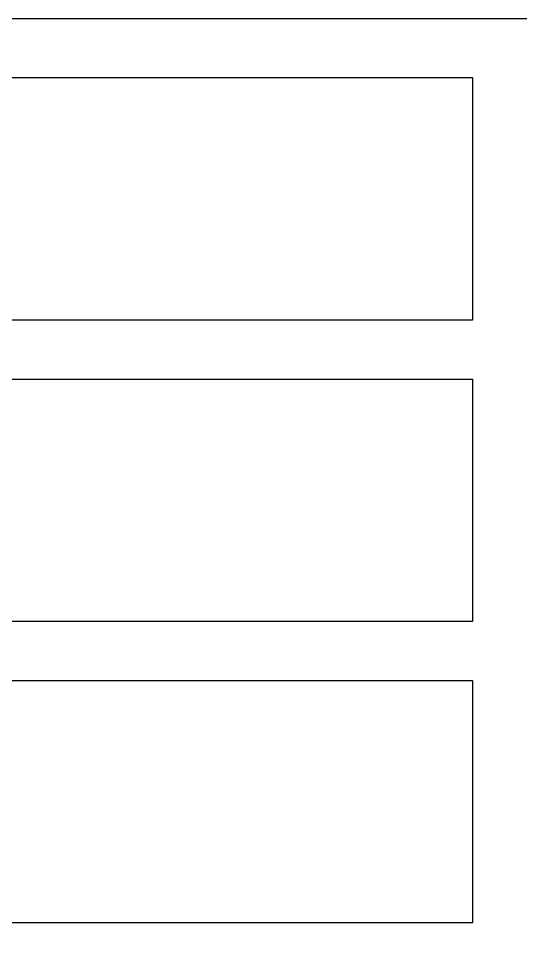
# Model space of a CAD drawing. Header units: centimetres. Extents: x -27.5 to -11.1, y -9.6 to -1.6.
# Drawn here: x -22.712 to -20.576, y -5.592 to -1.612 of the extents above; entities that cross this region are included whole.
import ezdxf

# ---------------------------------------------------------------- set-up
doc = ezdxf.new("R2010")
doc.units = ezdxf.units.CM
doc.header["$MEASUREMENT"] = 0
doc.layers.add('layer 1', color=7, linetype='Continuous')

msp = doc.modelspace()

# ---------------------------------------------------------------- linework, layer by layer
at = {"layer": 'layer 1', "color": 250}
for points, knots in [([(-27.5, -9.57168), (-27.5, -9.57168), (-27.5, -1.61168), (-27.5, -1.61168), (-27.5, -1.61168), (-27.5, -1.61168), (-11.07721, -1.61168), (-11.07721, -1.61168), (-11.07721, -1.61168), (-11.07721, -1.61168), (-11.07721, -9.57168), (-11.07721, -9.57168), (-11.07721, -9.57168), (-11.07721, -9.57168), (-27.5, -9.57168), (-27.5, -9.57168)], [0, 0, 0, 0, 0.2, 0.2, 0.2, 0.2, 0.4, 0.4, 0.4, 0.4, 0.6, 0.6, 0.6, 0.6, 1, 1, 1, 1]), ([(-24.51889, -1.86306), (-24.51889, -1.86306), (-24.51889, -1.86306), (-24.51889, -1.86306), (-24.51889, -1.86306), (-24.51889, -1.86306), (-24.51889, -2.89641), (-24.51889, -2.89641), (-24.51889, -2.89641), (-24.51889, -2.89641), (-20.77919, -2.89641), (-20.77919, -2.89641), (-20.77919, -2.89641), (-20.77919, -2.89641), (-20.77919, -1.86306), (-20.77919, -1.86306), (-20.77919, -1.86306), (-20.77919, -1.86306), (-24.51889, -1.86306), (-24.51889, -1.86306)], [0, 0, 0, 0, 0.1666667, 0.1666667, 0.1666667, 0.1666667, 0.3333333, 0.3333333, 0.3333333, 0.3333333, 0.5, 0.5, 0.5, 0.5, 0.6666667, 0.6666667, 0.6666667, 0.6666667, 1, 1, 1, 1]), ([(-24.51889, -4.18124), (-24.51889, -4.18124), (-24.51889, -4.18124), (-24.51889, -4.18124), (-24.51889, -4.18124), (-24.51889, -4.18124), (-20.77919, -4.18124), (-20.77919, -4.18124), (-20.77919, -4.18124), (-20.77919, -4.18124), (-20.77919, -3.14779), (-20.77919, -3.14779), (-20.77919, -3.14779), (-20.77919, -3.14779), (-24.51889, -3.14779), (-24.51889, -3.14779), (-24.51889, -3.14779), (-24.51889, -3.14779), (-24.51889, -4.18124), (-24.51889, -4.18124)], [0, 0, 0, 0, 0.1666667, 0.1666667, 0.1666667, 0.1666667, 0.3333333, 0.3333333, 0.3333333, 0.3333333, 0.5, 0.5, 0.5, 0.5, 0.6666667, 0.6666667, 0.6666667, 0.6666667, 1, 1, 1, 1]), ([(-24.51889, -5.46601), (-24.51889, -5.46601), (-24.51889, -5.46601), (-24.51889, -5.46601), (-24.51889, -5.46601), (-24.51889, -5.46601), (-20.77919, -5.46601), (-20.77919, -5.46601), (-20.77919, -5.46601), (-20.77919, -5.46601), (-20.77919, -4.43257), (-20.77919, -4.43257), (-20.77919, -4.43257), (-20.77919, -4.43257), (-24.51889, -4.43257), (-24.51889, -4.43257), (-24.51889, -4.43257), (-24.51889, -4.43257), (-24.51889, -5.46601), (-24.51889, -5.46601)], [0, 0, 0, 0, 0.1666667, 0.1666667, 0.1666667, 0.1666667, 0.3333333, 0.3333333, 0.3333333, 0.3333333, 0.5, 0.5, 0.5, 0.5, 0.6666667, 0.6666667, 0.6666667, 0.6666667, 1, 1, 1, 1])]:
    msp.add_open_spline(points, degree=3, knots=knots, dxfattribs=at)

doc.saveas('drawing.dxf')
